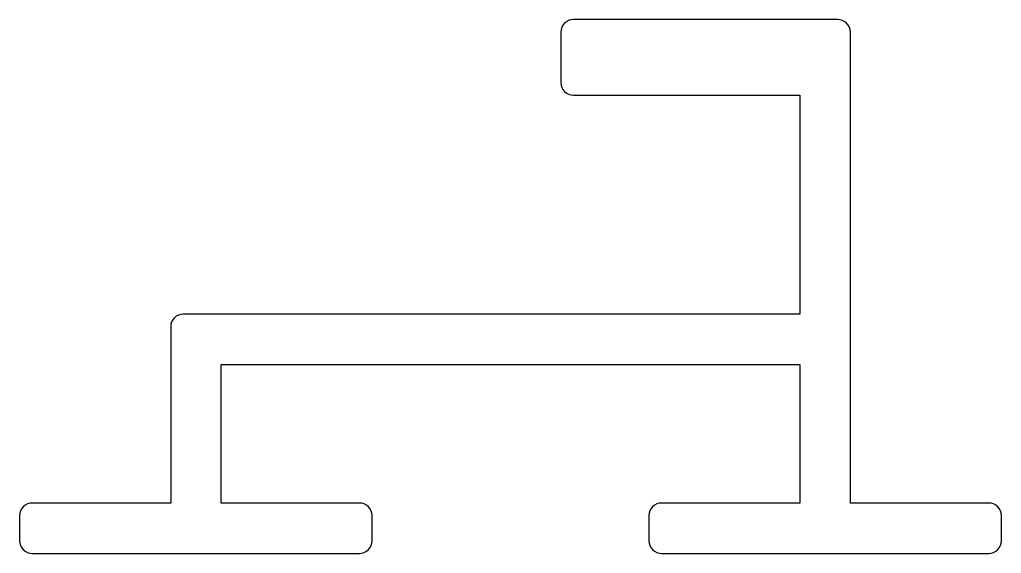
# Model space of a CAD drawing. Extents: x 954.7 to 993.7, y 391.5 to 412.7.
import ezdxf

# ---------------------------------------------------------------- set-up
doc = ezdxf.new("R2010")
doc.units = 0
doc.layers.get('0').update_dxf_attribs({"linetype": 'CONTINUOUS'})

msp = doc.modelspace()

# ---------------------------------------------------------------- linework, layer by layer
msp.add_lwpolyline([(979.663, 392.029, 0.414214), (980.163, 391.529), (993.163, 391.529, 0.414214), (993.663, 392.029), (993.663, 393.029, 0.414214), (993.163, 393.529), (987.663, 393.529), (987.663, 412.229, 0.414214), (987.163, 412.729), (976.663, 412.729, 0.414214), (976.163, 412.229), (976.163, 410.229, 0.414214), (976.663, 409.729), (985.663, 409.729), (985.663, 401.029), (961.163, 401.029, 0.414214), (960.663, 400.529), (960.663, 393.529), (955.163, 393.529, 0.414214), (954.663, 393.029), (954.663, 392.029, 0.414214), (955.163, 391.529), (968.163, 391.529, 0.414214), (968.663, 392.029), (968.663, 393.029, 0.414214), (968.163, 393.529), (962.663, 393.529), (962.663, 399.029), (985.663, 399.029), (985.663, 393.529), (980.163, 393.529, 0.414214), (979.663, 393.029)], format="xyb", close=True)

doc.saveas('drawing.dxf')
